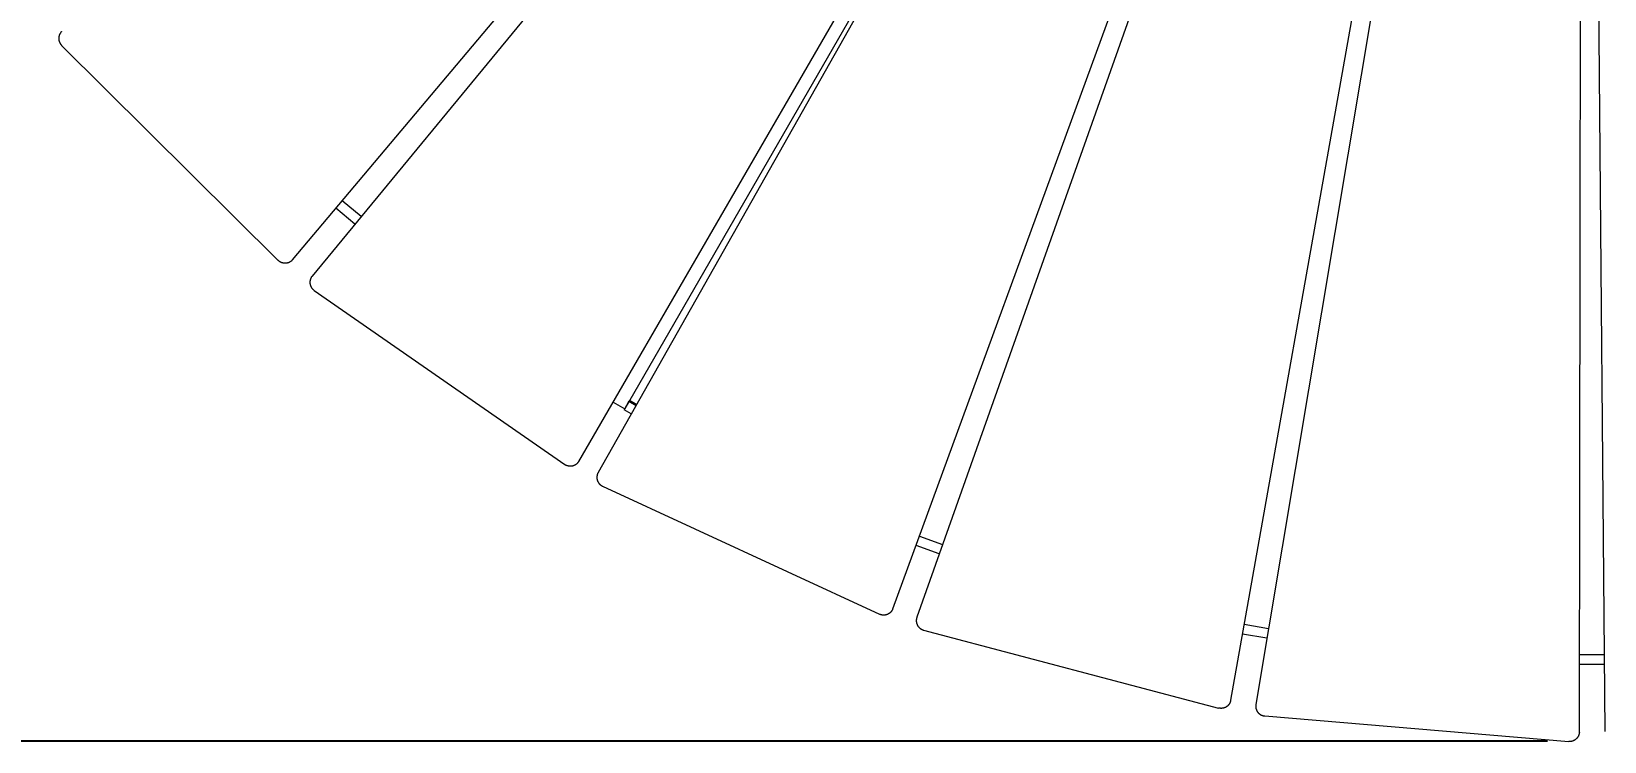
# Model space of a CAD drawing. Header units: millimetres. Extents: x -263 to 4879, y -277 to 2995.
# Drawn here: x 119 to 759, y -277 to 12 of the extents above; entities that cross this region are included whole.
import ezdxf

# ---------------------------------------------------------------- set-up
doc = ezdxf.new("R2010")
doc.units = ezdxf.units.MM
doc.layers.add('ZANO_R', color=7, linetype='Continuous', lineweight=0)
doc.layers.add('ZANO_W', color=1, linetype='Continuous', lineweight=0)
doc.styles.add('Arial', font='arial.ttf')
doc.styles.get("Standard").update_dxf_attribs({"font": 'ARIALUNI.TTF'})
doc.dimstyles.new('pl i ang', dxfattribs={"dimtxt": 50, "dimasz": 50, "dimexe": 1.25, "dimexo": 0.625, "dimgap": 10, "dimtad": 1, "dimtoh": 1, "dimtxsty": 'Standard', "dimcen": 2.5, "dimclrd": 1, "dimclre": 1, "dimclrt": 1, "dimadec": 0, "dimazin": 0, "dimtfac": 1, "dimtmove": 0, "dimatfit": 3, "dimfxl": 1, "dimarcsym": 1})

# ---------------------------------------------------------------- blocks, each defined once
blk = doc.blocks.new('*D442')
at = {"layer": 'ZANO_W', "color": 1, "lineweight": -2}
for p, q in [((747.96, 1365.34), (-216.41, 1365.34)), ((-206.41, 1325.34), (-206.41, -236.41)), ((735.9, -276.41), (-216.41, -276.41))]:
    blk.add_line(p, q, dxfattribs=at)
at = {"layer": 'ZANO_W', "color": 1}
for points in [[(-199.74, 1325.34), (-213.08, 1325.34), (-206.41, 1365.34)], [(-213.08, -236.41), (-199.74, -236.41), (-206.41, -276.41)]]:
    blk.add_solid(points, dxfattribs=at)
at = {"layer": 'ZANO_W', "color": 1, "insert": (-236.83, 544.46), "char_height": 40, "attachment_point": 5, "rotation": 90, "style": 'Arial'}
blk.add_mtext('1642', dxfattribs=at)

msp = doc.modelspace()

# ---------------------------------------------------------------- linework, layer by layer
at = {"layer": 'ZANO_R'}
for p, q in [((225.12, -80.49), (525.67, 276.55)), ((529.93, 273), (233.07, -87.11)), ((341.61, -162.53), (575.59, 241.27)), ((579.3, 239.13), (349.48, -167.06)), ((469.46, -222.49), (629.77, 215.81)), ((634.99, 213.93), (479.2, -225.99)), ((606.98, -259.74), (688.75, 199.73)), ((694.21, 198.79), (617.19, -261.5)), ((748.88, -272.55), (749.62, 194.14)), ((755.16, 194.16), (759.24, -272.51)), ((552.47, 191.72), (360.32, -141.1)), ((129.94, 9.85), (129.93, 9.71)), ((129.93, 9.71), (129.93, 9.57)), ((129.93, 9.57), (129.93, 9.44)), ((129.93, 9.44), (129.94, 9.3)), ((129.95, 9.98), (129.94, 9.85)), ((129.94, 9.3), (129.95, 9.16)), ((129.97, 10.12), (129.95, 9.98)), ((129.95, 9.16), (129.97, 9.03)), ((129.99, 10.25), (129.97, 10.12)), ((129.97, 9.03), (129.99, 8.89)), ((130.01, 10.39), (129.99, 10.25)), ((129.99, 8.89), (130.02, 8.76)), ((130.04, 10.52), (130.01, 10.39)), ((130.02, 8.76), (130.05, 8.63)), ((130.08, 10.65), (130.04, 10.52)), ((130.05, 8.63), (130.08, 8.5)), ((130.11, 10.78), (130.08, 10.65)), ((130.08, 8.5), (130.12, 8.36)), ((130.16, 10.91), (130.11, 10.78)), ((130.12, 8.36), (130.17, 8.24)), ((130.21, 11.04), (130.16, 10.91)), ((130.17, 8.24), (130.22, 8.11)), ((130.26, 11.17), (130.21, 11.04)), ((130.22, 8.11), (130.27, 7.98)), ((130.31, 11.29), (130.26, 11.17)), ((130.27, 7.98), (130.33, 7.86)), ((130.37, 11.42), (130.31, 11.29)), ((130.33, 7.86), (130.39, 7.74)), ((130.44, 11.54), (130.37, 11.42)), ((130.39, 7.74), (130.45, 7.62)), ((130.51, 11.65), (130.44, 11.54)), ((130.45, 7.62), (130.52, 7.5)), ((130.58, 11.77), (130.51, 11.65)), ((130.52, 7.5), (130.59, 7.38)), ((130.66, 11.88), (130.58, 11.77)), ((130.59, 7.38), (130.67, 7.27)), ((130.74, 11.99), (130.66, 11.88)), ((130.67, 7.27), (130.75, 7.16)), ((130.82, 12.1), (130.74, 11.99)), ((130.75, 7.16), (130.84, 7.05)), ((130.91, 12.21), (130.82, 12.1)), ((130.84, 7.05), (130.93, 6.95)), ((131, 12.31), (130.91, 12.21)), ((130.93, 6.95), (131.02, 6.85)), ((131.09, 12.41), (131, 12.31)), ((131.02, 6.85), (131.11, 6.75)), ((131.11, 6.75), (219.24, -80.75)), ((253.02, -62.92), (245.31, -56.5)), ((250.47, -66.01), (242.73, -59.56)), ((219.34, -80.85), (219.24, -80.75)), ((219.44, -80.94), (219.34, -80.85)), ((219.55, -81.02), (219.44, -80.94)), ((219.65, -81.11), (219.55, -81.02)), ((219.76, -81.19), (219.65, -81.11)), ((219.88, -81.27), (219.76, -81.19)), ((219.99, -81.34), (219.88, -81.27)), ((220.11, -81.41), (219.99, -81.34)), ((220.23, -81.47), (220.11, -81.41)), ((220.35, -81.53), (220.23, -81.47)), ((220.48, -81.59), (220.35, -81.53)), ((220.61, -81.64), (220.48, -81.59)), ((220.73, -81.69), (220.61, -81.64)), ((220.86, -81.73), (220.73, -81.69)), ((220.99, -81.77), (220.86, -81.73)), ((221.13, -81.8), (220.99, -81.77)), ((221.26, -81.83), (221.13, -81.8)), ((221.39, -81.86), (221.26, -81.83)), ((221.53, -81.88), (221.39, -81.86)), ((221.66, -81.89), (221.53, -81.88)), ((221.8, -81.9), (221.66, -81.89)), ((221.94, -81.91), (221.8, -81.9)), ((222.07, -81.91), (221.94, -81.91)), ((222.21, -81.91), (222.07, -81.91)), ((222.35, -81.9), (222.21, -81.91)), ((222.48, -81.89), (222.35, -81.9)), ((222.62, -81.87), (222.48, -81.89)), ((222.75, -81.85), (222.62, -81.87)), ((222.89, -81.83), (222.75, -81.85)), ((223.02, -81.8), (222.89, -81.83)), ((223.15, -81.76), (223.02, -81.8)), ((223.28, -81.72), (223.15, -81.76)), ((223.41, -81.68), (223.28, -81.72)), ((223.54, -81.63), (223.41, -81.68)), ((223.67, -81.58), (223.54, -81.63)), ((223.79, -81.52), (223.67, -81.58)), ((223.91, -81.46), (223.79, -81.52)), ((224.03, -81.39), (223.91, -81.46)), ((224.15, -81.32), (224.03, -81.39)), ((224.27, -81.25), (224.15, -81.32)), ((224.38, -81.17), (224.27, -81.25)), ((224.49, -81.09), (224.38, -81.17)), ((224.6, -81.01), (224.49, -81.09)), ((224.7, -80.92), (224.6, -81.01)), ((224.8, -80.83), (224.7, -80.92)), ((224.9, -80.73), (224.8, -80.83)), ((224.9, -80.73), (224.97, -80.65)), ((224.97, -80.65), (225.05, -80.57)), ((225.05, -80.57), (225.12, -80.49)), ((232.17, -89.42), (232.16, -89.55)), ((232.16, -89.55), (232.16, -89.69)), ((232.18, -89.28), (232.17, -89.42)), ((232.19, -89.14), (232.18, -89.28)), ((232.21, -89.01), (232.19, -89.14)), ((232.24, -88.87), (232.21, -89.01)), ((232.27, -88.74), (232.24, -88.87)), ((232.3, -88.61), (232.27, -88.74)), ((232.34, -88.48), (232.3, -88.61)), ((232.38, -88.35), (232.34, -88.48)), ((232.43, -88.22), (232.38, -88.35)), ((232.48, -88.09), (232.43, -88.22)), ((232.54, -87.97), (232.48, -88.09)), ((232.6, -87.84), (232.54, -87.97)), ((232.66, -87.72), (232.6, -87.84)), ((232.73, -87.61), (232.66, -87.72)), ((232.8, -87.49), (232.73, -87.61)), ((232.88, -87.38), (232.8, -87.49)), ((232.94, -87.29), (232.88, -87.38)), ((233.01, -87.2), (232.94, -87.29)), ((233.07, -87.11), (233.01, -87.2)), ((232.16, -89.69), (232.16, -89.82)), ((232.16, -89.82), (232.17, -89.96)), ((232.17, -89.96), (232.18, -90.1)), ((232.18, -90.1), (232.2, -90.23)), ((232.2, -90.23), (232.22, -90.37)), ((232.22, -90.37), (232.25, -90.5)), ((232.25, -90.5), (232.28, -90.63)), ((232.28, -90.63), (232.32, -90.77)), ((232.32, -90.77), (232.36, -90.9)), ((232.36, -90.9), (232.4, -91.03)), ((232.4, -91.03), (232.45, -91.15)), ((232.45, -91.15), (232.5, -91.28)), ((232.5, -91.28), (232.56, -91.4)), ((232.56, -91.4), (232.62, -91.53)), ((232.62, -91.53), (232.69, -91.65)), ((232.69, -91.65), (232.76, -91.76)), ((232.76, -91.76), (232.83, -91.88)), ((232.83, -91.88), (232.91, -91.99)), ((232.91, -91.99), (232.99, -92.1)), ((232.99, -92.1), (233.08, -92.21)), ((233.08, -92.21), (233.17, -92.31)), ((233.17, -92.31), (233.26, -92.41)), ((233.26, -92.41), (233.35, -92.51)), ((233.35, -92.51), (233.45, -92.6)), ((233.45, -92.6), (233.55, -92.69)), ((233.55, -92.69), (233.66, -92.78)), ((233.66, -92.78), (233.77, -92.86)), ((233.77, -92.86), (233.88, -92.94)), ((233.88, -92.94), (335.86, -163.81)), ((355.6, -138.38), (360.32, -141.1)), ((362.02, -138.1), (360.02, -141.56)), ((362.02, -138.1), (364.94, -139.75)), ((362.29, -137.69), (365.16, -139.35)), ((360.29, -141.08), (360.02, -141.56)), ((362.97, -143.23), (360.02, -141.56)), ((360.02, -141.56), (360.02, -141.56)), ((335.98, -163.89), (335.86, -163.81)), ((336.09, -163.96), (335.98, -163.89)), ((336.21, -164.03), (336.09, -163.96)), ((336.33, -164.09), (336.21, -164.03)), ((336.45, -164.15), (336.33, -164.09)), ((336.58, -164.21), (336.45, -164.15)), ((336.7, -164.26), (336.58, -164.21)), ((336.83, -164.31), (336.7, -164.26)), ((336.96, -164.35), (336.83, -164.31)), ((337.09, -164.39), (336.96, -164.35)), ((337.23, -164.42), (337.09, -164.39)), ((337.36, -164.45), (337.23, -164.42)), ((337.49, -164.47), (337.36, -164.45)), ((337.63, -164.49), (337.49, -164.47)), ((337.76, -164.51), (337.63, -164.49)), ((337.9, -164.52), (337.76, -164.51)), ((338.04, -164.53), (337.9, -164.52)), ((338.17, -164.53), (338.04, -164.53)), ((338.31, -164.52), (338.17, -164.53)), ((338.45, -164.52), (338.31, -164.52)), ((338.58, -164.5), (338.45, -164.52)), ((338.72, -164.49), (338.58, -164.5)), ((338.85, -164.46), (338.72, -164.49)), ((338.99, -164.44), (338.85, -164.46)), ((339.12, -164.41), (338.99, -164.44)), ((339.25, -164.37), (339.12, -164.41)), ((339.38, -164.33), (339.25, -164.37)), ((339.51, -164.29), (339.38, -164.33)), ((339.64, -164.24), (339.51, -164.29)), ((339.77, -164.18), (339.64, -164.24)), ((339.89, -164.13), (339.77, -164.18)), ((340.01, -164.06), (339.89, -164.13)), ((340.13, -164), (340.01, -164.06)), ((340.25, -163.93), (340.13, -164)), ((340.36, -163.86), (340.25, -163.93)), ((340.48, -163.78), (340.36, -163.86)), ((340.58, -163.7), (340.48, -163.78)), ((340.69, -163.61), (340.58, -163.7)), ((340.8, -163.52), (340.69, -163.61)), ((340.9, -163.43), (340.8, -163.52)), ((340.99, -163.33), (340.9, -163.43)), ((341.09, -163.24), (340.99, -163.33)), ((341.18, -163.13), (341.09, -163.24)), ((341.27, -163.03), (341.18, -163.13)), ((341.35, -162.92), (341.27, -163.03)), ((341.43, -162.81), (341.35, -162.92)), ((341.43, -162.81), (341.49, -162.72)), ((341.49, -162.72), (341.55, -162.63)), ((341.55, -162.63), (341.61, -162.53)), ((348.98, -168.66), (348.97, -168.8)), ((348.97, -168.8), (348.97, -168.94)), ((348.97, -168.94), (348.97, -169.07)), ((348.97, -169.07), (348.97, -169.21)), ((348.97, -169.21), (348.98, -169.35)), ((349, -168.53), (348.98, -168.66)), ((348.98, -169.35), (348.99, -169.48)), ((348.99, -169.48), (349.01, -169.62)), ((349.02, -168.39), (349, -168.53)), ((349.01, -169.62), (349.03, -169.75)), ((349.04, -168.26), (349.02, -168.39)), ((349.03, -169.75), (349.06, -169.89)), ((349.07, -168.13), (349.04, -168.26)), ((349.06, -169.89), (349.09, -170.02)), ((349.1, -167.99), (349.07, -168.13)), ((349.09, -170.02), (349.13, -170.15)), ((349.14, -167.86), (349.1, -167.99)), ((349.13, -170.15), (349.17, -170.28)), ((349.18, -167.73), (349.14, -167.86)), ((349.17, -170.28), (349.21, -170.41)), ((349.23, -167.6), (349.18, -167.73)), ((349.21, -170.41), (349.26, -170.54)), ((349.28, -167.48), (349.23, -167.6)), ((349.26, -170.54), (349.31, -170.66)), ((349.33, -167.35), (349.28, -167.48)), ((349.31, -170.66), (349.37, -170.79)), ((349.38, -167.25), (349.33, -167.35)), ((349.37, -170.79), (349.43, -170.91)), ((349.43, -167.16), (349.38, -167.25)), ((349.48, -167.06), (349.43, -167.16)), ((349.43, -170.91), (349.5, -171.03)), ((349.5, -171.03), (349.57, -171.15)), ((349.57, -171.15), (349.64, -171.26)), ((349.64, -171.26), (349.72, -171.37)), ((349.72, -171.37), (349.8, -171.48)), ((349.8, -171.48), (349.89, -171.59)), ((349.89, -171.59), (349.98, -171.69)), ((349.98, -171.69), (350.07, -171.79)), ((350.07, -171.79), (350.17, -171.89)), ((350.17, -171.89), (350.27, -171.98)), ((350.27, -171.98), (350.37, -172.07)), ((350.37, -172.07), (350.48, -172.16)), ((350.48, -172.16), (350.58, -172.24)), ((350.58, -172.24), (350.69, -172.32)), ((350.69, -172.32), (350.81, -172.4)), ((350.81, -172.4), (350.92, -172.47)), ((350.92, -172.47), (351.04, -172.54)), ((351.04, -172.54), (351.16, -172.6)), ((351.16, -172.6), (351.29, -172.66)), ((351.29, -172.66), (464.03, -224.74)), ((488.34, -200.18), (478.87, -196.77)), ((480.24, -193.02), (489.68, -196.41)), ((468.37, -224.1), (468.26, -224.19)), ((468.47, -224), (468.37, -224.1)), ((468.57, -223.91), (468.47, -224)), ((468.66, -223.81), (468.57, -223.91)), ((468.75, -223.71), (468.66, -223.81)), ((468.84, -223.6), (468.75, -223.71)), ((468.92, -223.49), (468.84, -223.6)), ((469, -223.38), (468.92, -223.49)), ((469.07, -223.27), (469, -223.38)), ((469.15, -223.15), (469.07, -223.27)), ((469.21, -223.03), (469.15, -223.15)), ((469.28, -222.91), (469.21, -223.03)), ((469.34, -222.79), (469.28, -222.91)), ((469.34, -222.79), (469.38, -222.69)), ((469.38, -222.69), (469.42, -222.59)), ((469.42, -222.59), (469.46, -222.49)), ((464.15, -224.8), (464.03, -224.74)), ((464.28, -224.85), (464.15, -224.8)), ((464.41, -224.9), (464.28, -224.85)), ((464.54, -224.94), (464.41, -224.9)), ((464.67, -224.97), (464.54, -224.94)), ((464.8, -225.01), (464.67, -224.97)), ((464.94, -225.04), (464.8, -225.01)), ((465.07, -225.06), (464.94, -225.04)), ((465.21, -225.08), (465.07, -225.06)), ((465.34, -225.09), (465.21, -225.08)), ((465.48, -225.1), (465.34, -225.09)), ((465.61, -225.11), (465.48, -225.1)), ((465.75, -225.11), (465.61, -225.11)), ((465.89, -225.11), (465.75, -225.11)), ((466.02, -225.1), (465.89, -225.11)), ((466.16, -225.09), (466.02, -225.1)), ((466.29, -225.07), (466.16, -225.09)), ((466.43, -225.05), (466.29, -225.07)), ((466.56, -225.02), (466.43, -225.05)), ((466.7, -224.99), (466.56, -225.02)), ((466.83, -224.95), (466.7, -224.99)), ((466.96, -224.91), (466.83, -224.95)), ((467.09, -224.87), (466.96, -224.91)), ((467.21, -224.82), (467.09, -224.87)), ((467.34, -224.76), (467.21, -224.82)), ((467.46, -224.7), (467.34, -224.76)), ((467.59, -224.64), (467.46, -224.7)), ((467.7, -224.58), (467.59, -224.64)), ((467.82, -224.51), (467.7, -224.58)), ((467.94, -224.43), (467.82, -224.51)), ((468.05, -224.35), (467.94, -224.43)), ((468.16, -224.27), (468.05, -224.35)), ((468.26, -224.19), (468.16, -224.27)), ((478.98, -227.11), (478.97, -227.25)), ((478.97, -227.25), (478.97, -227.39)), ((478.97, -227.39), (478.98, -227.52)), ((478.99, -226.98), (478.98, -227.11)), ((478.98, -227.52), (478.99, -227.66)), ((479, -226.84), (478.99, -226.98)), ((478.99, -227.66), (479, -227.8)), ((479.02, -226.71), (479, -226.84)), ((479, -227.8), (479.02, -227.93)), ((479.05, -226.57), (479.02, -226.71)), ((479.02, -227.93), (479.04, -228.07)), ((479.04, -228.07), (479.07, -228.2)), ((479.07, -226.44), (479.05, -226.57)), ((479.11, -226.31), (479.07, -226.44)), ((479.07, -228.2), (479.1, -228.33)), ((479.1, -228.33), (479.14, -228.46)), ((479.14, -226.2), (479.11, -226.31)), ((479.17, -226.1), (479.14, -226.2)), ((479.14, -228.46), (479.18, -228.59)), ((479.2, -225.99), (479.17, -226.1)), ((479.18, -228.59), (479.23, -228.72)), ((479.23, -228.72), (479.27, -228.85)), ((479.27, -228.85), (479.33, -228.97)), ((479.33, -228.97), (479.39, -229.1)), ((479.39, -229.1), (479.45, -229.22)), ((479.45, -229.22), (479.52, -229.34)), ((479.52, -229.34), (479.59, -229.46)), ((479.59, -229.46), (479.66, -229.57)), ((479.66, -229.57), (479.74, -229.68)), ((479.74, -229.68), (479.82, -229.79)), ((479.82, -229.79), (479.91, -229.9)), ((479.91, -229.9), (480, -230)), ((480, -230), (480.09, -230.1)), ((480.09, -230.1), (480.19, -230.2)), ((480.19, -230.2), (480.29, -230.29)), ((480.29, -230.29), (480.39, -230.38)), ((480.39, -230.38), (480.5, -230.47)), ((480.5, -230.47), (480.6, -230.55)), ((612.48, -228.85), (622.36, -230.55)), ((480.6, -230.55), (480.72, -230.63)), ((480.72, -230.63), (480.83, -230.7)), ((480.83, -230.7), (480.95, -230.78)), ((480.95, -230.78), (481.07, -230.84)), ((481.07, -230.84), (481.19, -230.91)), ((481.19, -230.91), (481.31, -230.96)), ((481.31, -230.96), (481.44, -231.02)), ((481.44, -231.02), (481.56, -231.07)), ((481.56, -231.07), (481.69, -231.12)), ((481.69, -231.12), (481.82, -231.16)), ((481.82, -231.16), (481.95, -231.19)), ((481.95, -231.19), (602.02, -262.91)), ((621.7, -234.5), (611.78, -232.79)), ((748.93, -241.17), (758.96, -241.14)), ((759, -245.14), (748.93, -245.17)), ((605.06, -262.5), (604.94, -262.56)), ((605.17, -262.43), (605.06, -262.5)), ((605.29, -262.35), (605.17, -262.43)), ((605.4, -262.27), (605.29, -262.35)), ((605.51, -262.19), (605.4, -262.27)), ((605.62, -262.11), (605.51, -262.19)), ((605.72, -262.02), (605.62, -262.11)), ((605.82, -261.92), (605.72, -262.02)), ((605.92, -261.83), (605.82, -261.92)), ((606.01, -261.73), (605.92, -261.83)), ((606.1, -261.62), (606.01, -261.73)), ((606.19, -261.52), (606.1, -261.62)), ((606.27, -261.41), (606.19, -261.52)), ((606.35, -261.3), (606.27, -261.41)), ((606.42, -261.18), (606.35, -261.3)), ((606.49, -261.07), (606.42, -261.18)), ((606.56, -260.95), (606.49, -261.07)), ((606.62, -260.83), (606.56, -260.95)), ((606.68, -260.7), (606.62, -260.83)), ((606.74, -260.58), (606.68, -260.7)), ((606.79, -260.45), (606.74, -260.58)), ((606.83, -260.32), (606.79, -260.45)), ((606.88, -260.19), (606.83, -260.32)), ((606.91, -260.06), (606.88, -260.19)), ((606.91, -260.06), (606.94, -259.96)), ((606.94, -259.96), (606.96, -259.85)), ((606.96, -259.85), (606.98, -259.74)), ((617.14, -261.96), (617.13, -262.1)), ((617.13, -262.1), (617.13, -262.24)), ((617.13, -262.24), (617.14, -262.37)), ((617.16, -261.72), (617.14, -261.83)), ((617.14, -261.83), (617.14, -261.96)), ((617.14, -262.37), (617.15, -262.51)), ((617.15, -262.51), (617.16, -262.65)), ((617.17, -261.61), (617.16, -261.72)), ((617.19, -261.5), (617.17, -261.61)), ((602.16, -262.94), (602.02, -262.91)), ((602.29, -262.97), (602.16, -262.94)), ((602.42, -262.99), (602.29, -262.97)), ((602.56, -263.01), (602.42, -262.99)), ((602.7, -263.02), (602.56, -263.01)), ((602.83, -263.03), (602.7, -263.02)), ((602.97, -263.04), (602.83, -263.03)), ((603.11, -263.04), (602.97, -263.04)), ((603.24, -263.04), (603.11, -263.04)), ((603.38, -263.03), (603.24, -263.04)), ((603.51, -263.01), (603.38, -263.03)), ((603.65, -262.99), (603.51, -263.01)), ((603.78, -262.97), (603.65, -262.99)), ((603.92, -262.94), (603.78, -262.97)), ((604.05, -262.91), (603.92, -262.94)), ((604.18, -262.88), (604.05, -262.91)), ((604.31, -262.83), (604.18, -262.88)), ((604.44, -262.79), (604.31, -262.83)), ((604.57, -262.74), (604.44, -262.79)), ((604.69, -262.68), (604.57, -262.74)), ((604.82, -262.63), (604.69, -262.68)), ((604.94, -262.56), (604.82, -262.63)), ((617.16, -262.65), (617.18, -262.78)), ((617.18, -262.78), (617.2, -262.92)), ((617.2, -262.92), (617.23, -263.05)), ((617.23, -263.05), (617.26, -263.18)), ((617.26, -263.18), (617.3, -263.31)), ((617.3, -263.31), (617.34, -263.44)), ((617.34, -263.44), (617.39, -263.57)), ((617.39, -263.57), (617.44, -263.7)), ((617.44, -263.7), (617.49, -263.82)), ((617.49, -263.82), (617.55, -263.95)), ((617.55, -263.95), (617.61, -264.07)), ((617.61, -264.07), (617.68, -264.19)), ((617.68, -264.19), (617.75, -264.3)), ((617.75, -264.3), (617.83, -264.42)), ((617.83, -264.42), (617.91, -264.53)), ((617.91, -264.53), (617.99, -264.64)), ((617.99, -264.64), (618.08, -264.74)), ((618.08, -264.74), (618.17, -264.85)), ((618.17, -264.85), (618.26, -264.95)), ((618.26, -264.95), (618.36, -265.04)), ((618.36, -265.04), (618.46, -265.14)), ((618.46, -265.14), (618.56, -265.23)), ((618.56, -265.23), (618.66, -265.31)), ((618.66, -265.31), (618.77, -265.39)), ((618.77, -265.39), (618.89, -265.47)), ((618.89, -265.47), (619, -265.55)), ((619, -265.55), (619.12, -265.62)), ((619.12, -265.62), (619.24, -265.69)), ((619.24, -265.69), (619.36, -265.75)), ((619.36, -265.75), (619.48, -265.81)), ((619.48, -265.81), (619.61, -265.86)), ((619.61, -265.86), (619.73, -265.91)), ((619.73, -265.91), (619.86, -265.96)), ((619.86, -265.96), (619.99, -266)), ((619.99, -266), (620.12, -266.03)), ((620.12, -266.03), (620.26, -266.07)), ((620.26, -266.07), (620.39, -266.09)), ((620.39, -266.09), (620.52, -266.12)), ((620.52, -266.12), (620.66, -266.13)), ((620.66, -266.13), (620.8, -266.15)), ((620.8, -266.15), (744.55, -276.53)), ((747.77, -275.32), (747.67, -275.42)), ((747.86, -275.22), (747.77, -275.32)), ((747.95, -275.12), (747.86, -275.22)), ((748.03, -275.01), (747.95, -275.12)), ((748.12, -274.9), (748.03, -275.01)), ((748.2, -274.79), (748.12, -274.9)), ((748.27, -274.67), (748.2, -274.79)), ((748.34, -274.56), (748.27, -274.67)), ((748.41, -274.44), (748.34, -274.56)), ((748.47, -274.32), (748.41, -274.44)), ((748.53, -274.19), (748.47, -274.32)), ((748.58, -274.07), (748.53, -274.19)), ((748.63, -273.94), (748.58, -274.07)), ((748.68, -273.81), (748.63, -273.94)), ((748.72, -273.68), (748.68, -273.81)), ((748.76, -273.55), (748.72, -273.68)), ((748.79, -273.42), (748.76, -273.55)), ((748.82, -273.28), (748.79, -273.42)), ((748.84, -273.15), (748.82, -273.28)), ((748.86, -273.01), (748.84, -273.15)), ((748.87, -272.88), (748.86, -273.01)), ((748.87, -272.88), (748.88, -272.77)), ((748.88, -272.66), (748.88, -272.55)), ((748.88, -272.77), (748.88, -272.66)), ((744.69, -276.54), (744.55, -276.53)), ((744.82, -276.54), (744.69, -276.54)), ((744.96, -276.54), (744.82, -276.54)), ((745.1, -276.54), (744.96, -276.54)), ((745.23, -276.53), (745.1, -276.54)), ((745.37, -276.51), (745.23, -276.53)), ((745.5, -276.5), (745.37, -276.51)), ((745.64, -276.47), (745.5, -276.5)), ((745.77, -276.44), (745.64, -276.47)), ((745.9, -276.41), (745.77, -276.44)), ((746.04, -276.37), (745.9, -276.41)), ((746.17, -276.33), (746.04, -276.37)), ((746.29, -276.29), (746.17, -276.33)), ((746.42, -276.24), (746.29, -276.29)), ((746.55, -276.18), (746.42, -276.24)), ((746.67, -276.12), (746.55, -276.18)), ((746.79, -276.06), (746.67, -276.12)), ((746.91, -275.99), (746.79, -276.06)), ((747.03, -275.92), (746.91, -275.99)), ((747.14, -275.85), (747.03, -275.92)), ((747.25, -275.77), (747.14, -275.85)), ((747.36, -275.69), (747.25, -275.77)), ((747.47, -275.6), (747.36, -275.69)), ((747.57, -275.51), (747.47, -275.6)), ((747.67, -275.42), (747.57, -275.51))]:
    msp.add_line(p, q, dxfattribs=at)

# ---------------------------------------------------------------- dimensions: what is measured, and where the dimension line sits
at = {"layer": 'ZANO_W'}
dim = msp.add_linear_dim(base=(-206.41, -276.41), p1=(757.96, 1365.34), p2=(745.9, -276.41), angle=90, dimstyle='pl i ang', override={"dimtxt": 40, "dimasz": 40, "dimexe": 10, "dimexo": 10, "dimtoh": 0, "dimdec": 0, "dimtxsty": 'Arial', "dimtdec": 0, "dimtmove": 1}, dxfattribs=at)
dim.commit()
dim.dimension.update_dxf_attribs({"geometry": '*D442', "text_midpoint": (-236.83, 544.46)})

doc.saveas('drawing.dxf')
